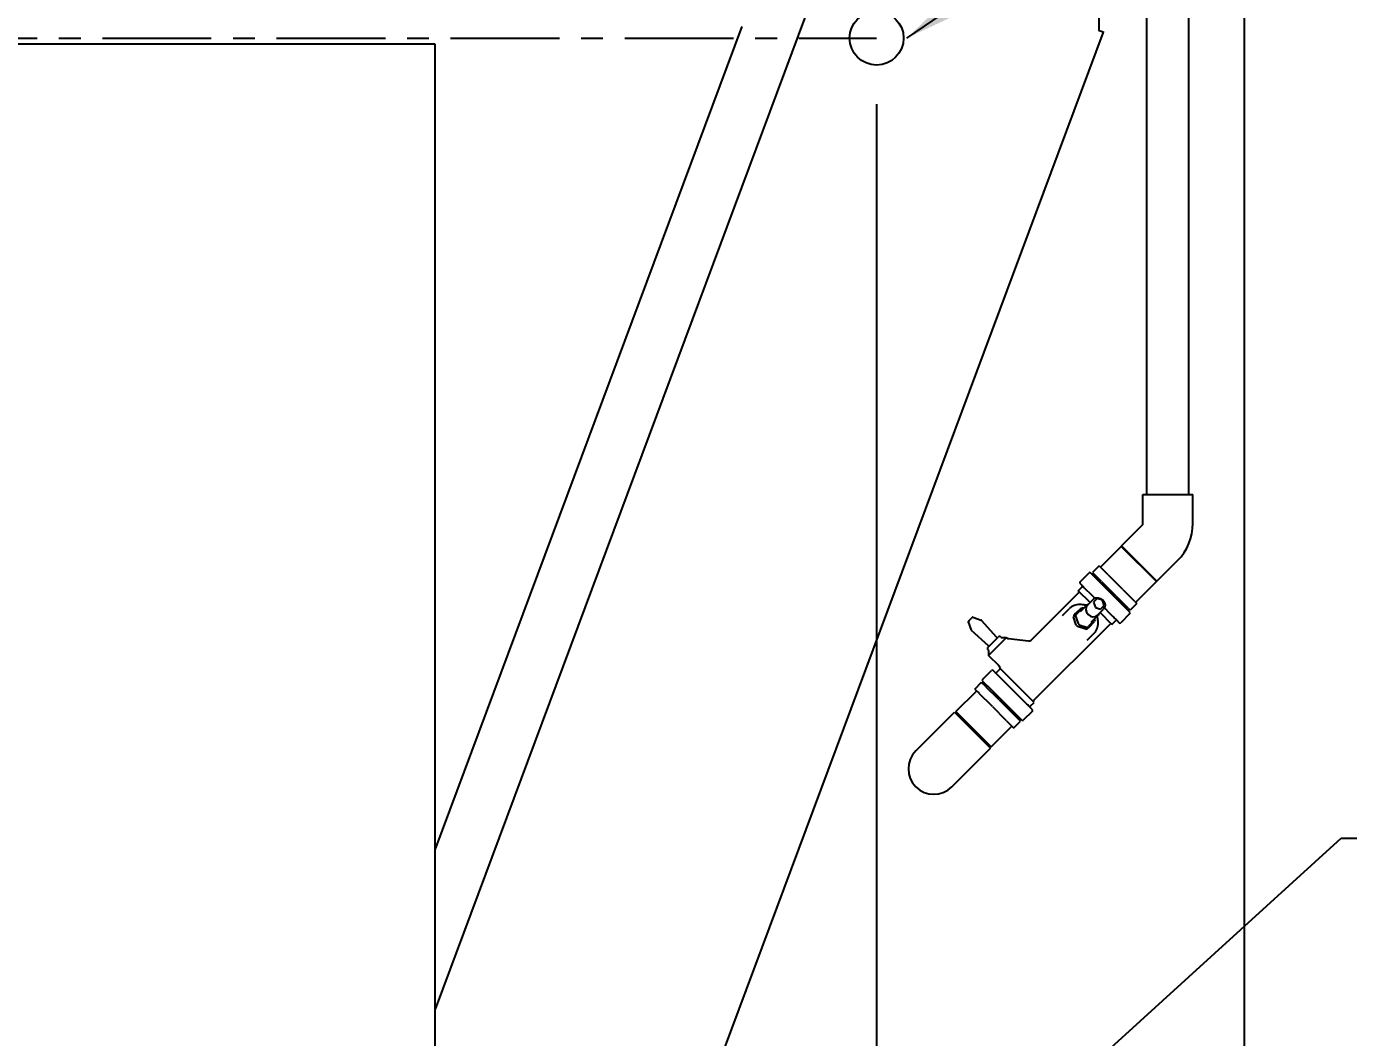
# Model space of a CAD drawing. Header units: millimetres. Extents: x 16200 to 32328, y 19251 to 29476.
# Drawn here: x 16295.3 to 16347.4, y 19545.7 to 19585.5 of the extents above; entities that cross this region are included whole.
import ezdxf

# ---------------------------------------------------------------- set-up
doc = ezdxf.new("R2010")
doc.units = ezdxf.units.MM
doc.header["$LTSCALE"] = 5
doc.linetypes.add('CENTER', pattern=[50.8, 31.75, -6.35, 6.35, -6.35])
for name, color, linetype in [('COILCONN-CO2-CONTROL-COPPER', 7, 'Continuous'), ('CONDENSER-CO2-CONTROL', 7, 'Continuous'), ('RECIRCULATION-CONTROL', 3, 'Continuous'), ('UNIT', 6, 'Continuous')]:
    doc.layers.add(name, color=color, linetype=linetype)
doc.styles.add('SUBMITTAL', font='romans.shx', dxfattribs={"width": 0.75})
doc.dimstyles.new('SUBMITTAL', dxfattribs={"dimtxt": 0.09375, "dimasz": 0.09375, "dimexe": 0.03125, "dimexo": 0.0625, "dimgap": 0.0625, "dimtad": 0, "dimdec": 4, "dimzin": 4, "dimdsep": 46, "dimlunit": 4, "dimtxsty": 'SUBMITTAL', "dimcen": 0.09375, "dimclre": 6, "dimadec": 0, "dimazin": 0, "dimtfac": 1, "dimtdec": 0, "dimtofl": 0, "dimtmove": 0, "dimatfit": 3, "dimfxl": 0, "dimfrac": 2, "dimtolj": 1, "dimtzin": 4, "dimarcsym": 0})

# ---------------------------------------------------------------- blocks, each defined once
blk = doc.blocks.new('*D62')
at = {"layer": 'CONDENSER-CO2-CONTROL', "color": 6, "lineweight": -2}
for p, q in [((16328.822, 19582.442), (16328.822, 19493.943)), ((16343.323, 19516.222), (16343.323, 19493.943))]:
    blk.add_line(p, q, dxfattribs=at)
at = {"layer": 'CONDENSER-CO2-CONTROL', "color": 3, "lineweight": -2}
for p, q in [((16333.372, 19496.543), (16338.773, 19496.543)), ((16343.323, 19496.543), (16347.873, 19496.543))]:
    blk.add_line(p, q, dxfattribs=at)
at = {"layer": 'CONDENSER-CO2-CONTROL', "color": 3}
for points in [[(16333.372, 19497.301), (16333.372, 19495.785), (16328.822, 19496.543)], [(16338.773, 19497.301), (16338.773, 19495.785), (16343.323, 19496.543)]]:
    blk.add_solid(points, dxfattribs=at)
at = {"layer": 'CONDENSER-CO2-CONTROL', "color": 3, "insert": (16363.31, 19496.543), "char_height": 4.55, "attachment_point": 5, "style": 'SUBMITTAL'}
blk.add_mtext('\\A1;1\'-2 1/2"', dxfattribs=at)

msp = doc.modelspace()

# ---------------------------------------------------------------- linework, layer by layer
at = {"layer": 'CONDENSER-CO2-CONTROL', "linetype": 'CENTER', "ltscale": 0.027}
msp.add_line((16264.0358, 19585.0424), (16328.8224, 19585.0424), dxfattribs=at)
at = {"layer": 'CONDENSER-CO2-CONTROL'}
msp.add_circle((16328.8224, 19585.0424), 1.0625, dxfattribs=at)
at = {"layer": 'RECIRCULATION-CONTROL'}
for p, q in [((16339.4697, 19567.0617), (16339.4697, 19588.6552)), ((16341.1297, 19567.0617), (16341.1297, 19588.6552)), ((16339.3153, 19567.0617), (16341.2841, 19567.0617)), ((16339.3153, 19565.9164), (16339.3153, 19567.0617)), ((16341.2841, 19565.9164), (16341.2841, 19567.0617)), ((16338.4767, 19565.037), (16339.2865, 19565.8468)), ((16338.4767, 19565.037), (16339.8688, 19563.6449)), ((16338.4579, 19565.012), (16337.6433, 19564.1974)), ((16338.4579, 19565.012), (16339.8438, 19563.6261)), ((16337.2425, 19563.9794), (16337.1965, 19563.9698)), ((16337.6347, 19563.5873), (16337.2425, 19563.9794)), ((16337.5934, 19564.2473), (16337.3282, 19563.9821)), ((16337.3282, 19563.9821), (16337.3424, 19563.968)), ((16337.5934, 19564.2473), (16337.6075, 19564.2332)), ((16337.9477, 19563.893), (16337.6075, 19564.2332)), ((16339.8688, 19563.6449), (16340.6786, 19564.4547)), ((16336.8346, 19563.6079), (16336.825, 19563.5619)), ((16336.825, 19563.5619), (16336.9583, 19563.4285)), ((16336.8346, 19563.6079), (16337.1965, 19563.9698)), ((16337.6825, 19563.6279), (16337.3424, 19563.968)), ((16337.4428, 19563.7821), (16337.4523, 19563.7922)), ((16337.4436, 19563.7784), (16337.4428, 19563.7816)), ((16337.4528, 19563.7923), (16337.4634, 19563.7894)), ((16337.463, 19563.7895), (16337.4842, 19563.8262)), ((16338.4191, 19562.8029), (16337.6347, 19563.5873)), ((16337.6825, 19563.6279), (16337.7253, 19563.5851)), ((16338.264, 19563.0463), (16337.7253, 19563.5851)), ((16337.9477, 19563.893), (16337.9904, 19563.8503)), ((16338.5292, 19563.3115), (16337.9904, 19563.8503)), ((16339.8438, 19563.6261), (16339.0292, 19562.8115)), ((16334.908, 19561.3137), (16336.786, 19563.1916)), ((16336.7696, 19563.2636), (16336.9186, 19563.4126)), ((16337.2377, 19562.7956), (16336.7696, 19563.2636)), ((16337.0838, 19563.3031), (16337.2171, 19563.1697)), ((16337.2171, 19563.1697), (16337.4207, 19562.9661)), ((16337.5102, 19562.9568), (16337.371, 19562.8176)), ((16337.719, 19562.8872), (16337.5102, 19562.9568)), ((16338.264, 19563.0463), (16338.3108, 19562.9996)), ((16338.7325, 19562.5778), (16338.3108, 19562.9996)), ((16338.5292, 19563.3115), (16338.5759, 19563.2648)), ((16338.9977, 19562.843), (16338.5759, 19563.2648)), ((16336.1452, 19562.2857), (16336.4117, 19562.5521)), ((16336.8803, 19562.5788), (16336.6633, 19562.3619)), ((16336.6949, 19562.3378), (16336.9322, 19562.5751)), ((16336.856, 19562.4418), (16337.1084, 19562.6942)), ((16336.8803, 19562.5788), (16336.9406, 19562.5909)), ((16336.9406, 19562.5909), (16336.9322, 19562.5751)), ((16336.989, 19562.5747), (16336.9406, 19562.5909)), ((16337.1344, 19562.6924), (16337.371, 19562.929)), ((16337.371, 19562.8176), (16337.4406, 19562.6088)), ((16337.4406, 19562.6088), (16337.6494, 19562.5392)), ((16337.5242, 19562.3026), (16337.7608, 19562.5392)), ((16337.6494, 19562.5392), (16337.7886, 19562.6784)), ((16337.7886, 19562.6784), (16337.719, 19562.8872)), ((16337.7979, 19562.5889), (16338.0015, 19562.3853)), ((16338.8112, 19562.4107), (16338.4191, 19562.8029)), ((16338.602, 19562.62), (16338.6401, 19562.6421)), ((16338.6451, 19562.6407), (16338.6397, 19562.6422)), ((16338.6456, 19562.6408), (16338.6557, 19562.6503)), ((16338.6555, 19562.651), (16338.658, 19562.6524)), ((16338.6557, 19562.6511), (16338.6558, 19562.6508)), ((16338.7325, 19562.5778), (16338.7559, 19562.5545)), ((16338.8136, 19562.4968), (16338.7559, 19562.5545)), ((16338.8016, 19562.3647), (16338.8112, 19562.4107)), ((16338.8136, 19562.4968), (16338.8139, 19562.4964)), ((16339.0791, 19562.7616), (16338.8139, 19562.4964)), ((16338.9977, 19562.843), (16339.021, 19562.8197)), ((16339.0787, 19562.762), (16339.021, 19562.8197)), ((16339.0787, 19562.762), (16339.0791, 19562.7616)), ((16332.4321, 19562.0384), (16332.553, 19561.7062)), ((16332.4367, 19562.0591), (16332.437, 19562.0594)), ((16332.4624, 19562.0848), (16332.437, 19562.0594)), ((16332.4724, 19562.094), (16332.5538, 19562.1754)), ((16332.5538, 19562.1754), (16332.5608, 19562.1824)), ((16332.5954, 19562.2178), (16332.57, 19562.1924)), ((16332.5954, 19562.2178), (16332.5957, 19562.2181)), ((16332.6164, 19562.2227), (16332.9486, 19562.1018)), ((16333.5628, 19561.423), (16332.9565, 19562.0965)), ((16335.0085, 19558.9392), (16338.0234, 19561.9542)), ((16336.5937, 19562.2923), (16336.5817, 19562.232)), ((16336.6902, 19561.9066), (16336.5817, 19562.232)), ((16336.6633, 19562.3619), (16336.5937, 19562.2923)), ((16336.6513, 19562.3016), (16336.6633, 19562.3619)), ((16336.6949, 19562.3378), (16336.6513, 19562.3016)), ((16336.6513, 19562.3016), (16336.7598, 19561.9762)), ((16336.6902, 19561.9066), (16336.7384, 19561.8584)), ((16336.808, 19561.928), (16336.7598, 19561.9762)), ((16336.808, 19561.928), (16337.1334, 19561.8195)), ((16337.4069, 19562.1004), (16337.1696, 19561.8631)), ((16337.1937, 19561.8315), (16337.4106, 19562.0485)), ((16337.2736, 19562.0242), (16337.526, 19562.2766)), ((16337.4227, 19562.1088), (16337.4065, 19562.1571)), ((16337.4069, 19562.1004), (16337.4227, 19562.1088)), ((16337.4227, 19562.1088), (16337.4106, 19562.0485)), ((16338.0955, 19561.9378), (16337.6274, 19562.4059)), ((16338.0015, 19562.3853), (16338.1349, 19562.252)), ((16338.0955, 19561.9378), (16338.2444, 19562.0868)), ((16338.2603, 19562.1265), (16338.3937, 19561.9932)), ((16338.3937, 19561.9932), (16338.4397, 19562.0028)), ((16338.8016, 19562.3647), (16338.4397, 19562.0028)), ((16333.2318, 19561.092), (16332.5583, 19561.6984)), ((16333.2153, 19561.0462), (16333.6086, 19561.4395)), ((16333.9421, 19561.4194), (16333.2354, 19560.7127)), ((16333.72, 19561.4395), (16333.7342, 19561.4252)), ((16333.7482, 19561.4194), (16333.9421, 19561.4194)), ((16333.9446, 19561.4173), (16333.9853, 19561.3766)), ((16333.9773, 19561.3776), (16333.9709, 19561.3783)), ((16334.024, 19561.3721), (16333.9773, 19561.3776)), ((16334.8118, 19561.2798), (16334.024, 19561.3721)), ((16337.0638, 19561.7499), (16336.7384, 19561.8584)), ((16337.0638, 19561.7499), (16337.1241, 19561.7619)), ((16337.1175, 19561.3134), (16337.3839, 19561.5798)), ((16337.1241, 19561.7619), (16337.1937, 19561.8315)), ((16337.1334, 19561.8195), (16337.1696, 19561.8631)), ((16337.1937, 19561.8315), (16337.1334, 19561.8195)), ((16333.2153, 19560.9348), (16333.2296, 19560.9206)), ((16333.2354, 19560.9066), (16333.2354, 19560.7127)), ((16333.2375, 19560.7102), (16333.6318, 19560.3159)), ((16332.9928, 19559.7662), (16333.3547, 19560.1281)), ((16333.4008, 19560.1377), (16333.3547, 19560.1281)), ((16333.5342, 19560.0043), (16333.4008, 19560.1377)), ((16334.7107, 19558.8278), (16333.5342, 19560.0043)), ((16333.5501, 19560.0441), (16333.6894, 19560.1834)), ((16335.0248, 19558.8672), (16333.7032, 19560.1889)), ((16331.9506, 19558.5048), (16332.7652, 19559.3193)), ((16332.6925, 19559.3921), (16332.9577, 19559.6572)), ((16332.6947, 19559.3899), (16332.6925, 19559.3921)), ((16332.6947, 19559.3899), (16332.8357, 19559.2488)), ((16332.9599, 19559.655), (16332.9577, 19559.6572)), ((16332.9599, 19559.655), (16333.1009, 19559.514)), ((16332.9928, 19559.7662), (16332.9832, 19559.7201)), ((16332.9832, 19559.7201), (16333.3754, 19559.3279)), ((16333.1306, 19559.4843), (16333.1009, 19559.514)), ((16333.1306, 19559.4843), (16333.6003, 19559.0146)), ((16333.1716, 19559.4987), (16333.1365, 19559.4784)), ((16333.1789, 19559.5184), (16333.1688, 19559.5089)), ((16333.1714, 19559.4986), (16333.1688, 19559.5083)), ((16333.1795, 19559.5184), (16333.1869, 19559.5164)), ((16333.3754, 19559.3279), (16334.1597, 19558.5436)), ((16332.8654, 19559.2191), (16332.8357, 19559.2488)), ((16332.8654, 19559.2191), (16333.3351, 19558.7495)), ((16333.6486, 19558.9663), (16333.6003, 19559.0146)), ((16333.6486, 19558.9663), (16334.1718, 19558.4432)), ((16334.8759, 19558.7183), (16335.0248, 19558.8672)), ((16331.1454, 19557.7278), (16331.8923, 19558.4747)), ((16331.8923, 19558.4747), (16333.3065, 19557.0605)), ((16333.3366, 19557.1188), (16331.9506, 19558.5048)), ((16333.3834, 19558.7012), (16333.3351, 19558.7495)), ((16333.3834, 19558.7012), (16333.9066, 19558.178)), ((16334.1597, 19558.5436), (16334.5519, 19558.1514)), ((16334.1718, 19558.4432), (16334.4806, 19558.1343)), ((16334.3104, 19558.3053), (16334.3102, 19558.3053)), ((16334.3106, 19558.3052), (16334.3103, 19558.3047)), ((16334.3204, 19558.3154), (16334.3109, 19558.3053)), ((16334.3426, 19558.3607), (16334.3192, 19558.3201)), ((16334.3193, 19558.3203), (16334.3204, 19558.316)), ((16334.9599, 19558.5229), (16334.598, 19558.161)), ((16334.9695, 19558.569), (16334.8361, 19558.7023)), ((16334.9599, 19558.5229), (16334.9695, 19558.569)), ((16331.1454, 19557.7278), (16330.3676, 19556.95)), ((16333.3366, 19557.1188), (16334.1512, 19557.9334)), ((16333.9452, 19558.1394), (16333.9066, 19558.178)), ((16333.9452, 19558.1394), (16334.2154, 19557.8692)), ((16334.2239, 19557.8607), (16334.2154, 19557.8692)), ((16334.2239, 19557.8607), (16334.489, 19558.1259)), ((16334.489, 19558.1259), (16334.4806, 19558.1343)), ((16334.5519, 19558.1514), (16334.598, 19558.161)), ((16332.5596, 19556.3136), (16333.3065, 19557.0605)), ((16331.7818, 19555.5358), (16332.5596, 19556.3136))]:
    msp.add_line(p, q, dxfattribs=at)
for centre, radius, start, end in [((16339.2169, 19565.9164), 0.0984, 315, 0), ((16339.2169, 19565.9164), 2.0672, 315, 0), ((16336.8907, 19563.4404), 0.0394, 315, 45), ((16336.7581, 19563.2194), 0.0394, 315, 45), ((16332.4506, 19562.0452), 0.0197, 135, 200), ((16332.6096, 19562.2042), 0.0197, 70, 135), ((16332.9418, 19562.0833), 0.0197, 42, 70), ((16338.0513, 19561.9263), 0.0394, 45, 135), ((16338.2722, 19562.0589), 0.0394, 45, 135), ((16332.5715, 19561.713), 0.0197, 200, 228), ((16333.5775, 19561.4362), 0.0197, 222, 315), ((16333.6643, 19561.3838), 0.0787, 45, 135), ((16333.7482, 19561.4391), 0.0197, 225, 270), ((16333.9306, 19561.4034), 0.0197, 45, 54.36055), ((16333.271, 19560.9905), 0.0787, 135, 225), ((16333.2157, 19560.9066), 0.0197, 0, 45), ((16333.2186, 19561.0773), 0.0197, 315, 48), ((16334.8245, 19561.3972), 0.1181, 263.31577, 315), ((16333.2514, 19560.7242), 0.0197, 215.63945, 225), ((16333.5222, 19560.0719), 0.0394, 225, 315), ((16333.4926, 19560.1767), 0.1969, 1.96069, 45), ((16335.0363, 19558.9114), 0.0394, 135, 225), ((16334.9037, 19558.6904), 0.0394, 135, 225), ((16331.0747, 19556.2429), 1, 135, 315)]:
    msp.add_arc(centre, radius, start, end, dxfattribs=at)
at = {"layer": 'RECIRCULATION-CONTROL', "extrusion": (0, 0, -1)}
msp.add_ellipse((16337.5659, 19562.7341), major_axis=(0.1949, -0.1949), ratio=0.8660254, start_param=3.1415927, end_param=6.2831853, dxfattribs=at)
at = {"layer": 'RECIRCULATION-CONTROL'}
for centre, major_axis, ratio, start_param, end_param in [((16337.3293, 19562.4975), (0.1949, -0.1949), 0.8660254, 3.1415927, 6.2831853), ((16332.4763, 19562.0709), (0.0538, 0.0538), 0.258819, 1.3915891, 1.5707963), ((16332.5839, 19562.1785), (-0.0538, -0.0538), 0.258819, 4.712389, 4.8915962)]:
    msp.add_ellipse(centre, major_axis=major_axis, ratio=ratio, start_param=start_param, end_param=end_param, dxfattribs=at)
for points, knots in [([(16336.9583, 19563.4285), (16336.9792, 19563.4076), (16336.9976, 19563.3843), (16337.0394, 19563.3425), (16337.0629, 19563.324), (16337.0838, 19563.3031)], [-1.91702663, -1.91702663, -1.91702663, -1.91702663, -1.46646968, -1.46646968, -1.01591274, -1.01591274, -1.01591274, -1.01591274]), ([(16336.9457, 19562.7119), (16336.9075, 19562.7186), (16336.8688, 19562.7219), (16336.7915, 19562.7217), (16336.7528, 19562.7181), (16336.677, 19562.7037), (16336.6397, 19562.6929), (16336.5681, 19562.6642), (16336.5336, 19562.6463), (16336.4691, 19562.6039), (16336.439, 19562.5794), (16336.4117, 19562.5521)], [5.39500507, 5.39500507, 5.39500507, 5.39500507, 5.57264112, 5.57264112, 5.75027716, 5.75027716, 5.92791321, 5.92791321, 6.10554926, 6.10554926, 6.28318531, 6.28318531, 6.28318531, 6.28318531]), ([(16337.106, 19562.6918), (16337.1018, 19562.6922), (16337.0976, 19562.6927), (16337.0802, 19562.6944), (16337.0672, 19562.6957), (16337.0418, 19562.6985), (16337.0294, 19562.6999), (16337.0049, 19562.703), (16336.9929, 19562.7046), (16336.9691, 19562.708), (16336.9573, 19562.7099), (16336.9457, 19562.7119)], [1.54910742, 1.54910742, 1.54910742, 1.54910742, 1.58342825, 1.58342825, 1.69319425, 1.69319425, 1.80296025, 1.80296025, 1.91272626, 1.91272626, 2.02249226, 2.02249226, 2.02249226, 2.02249226]), ([(16337.1084, 19562.6942), (16337.1278, 19562.7136), (16337.1506, 19562.7294), (16337.1799, 19562.743), (16337.1843, 19562.7449), (16337.1887, 19562.7466)], [6.28318531, 6.28318531, 6.28318531, 6.28318531, 6.59047475, 6.59047475, 6.6433499, 6.6433499, 6.6433499, 6.6433499]), ([(16337.3839, 19561.5798), (16337.4112, 19561.6071), (16337.4357, 19561.6373), (16337.4781, 19561.7018), (16337.496, 19561.7362), (16337.5247, 19561.8079), (16337.5355, 19561.8452), (16337.5499, 19561.921), (16337.5535, 19561.9597), (16337.5537, 19562.037), (16337.5504, 19562.0757), (16337.5437, 19562.1139)], [3.14159265, 3.14159265, 3.14159265, 3.14159265, 3.3192287, 3.3192287, 3.49686475, 3.49686475, 3.6745008, 3.6745008, 3.85213684, 3.85213684, 4.02977289, 4.02977289, 4.02977289, 4.02977289]), ([(16337.5437, 19562.1139), (16337.5417, 19562.1255), (16337.5399, 19562.1372), (16337.5364, 19562.161), (16337.5348, 19562.1731), (16337.5317, 19562.1976), (16337.5303, 19562.21), (16337.5276, 19562.2354), (16337.5262, 19562.2484), (16337.5245, 19562.2658), (16337.524, 19562.27), (16337.5236, 19562.2742)], [0, 0, 0, 0, 0.10976465, 0.10976465, 0.2195293, 0.2195293, 0.32929395, 0.32929395, 0.43905859, 0.43905859, 0.47333536, 0.47333536, 0.47333536, 0.47333536]), ([(16337.5784, 19562.3569), (16337.5749, 19562.348), (16337.5709, 19562.3393), (16337.5556, 19562.3109), (16337.542, 19562.2926), (16337.526, 19562.2766)], [9.06461337, 9.06461337, 9.06461337, 9.06461337, 9.17102462, 9.17102462, 9.42477796, 9.42477796, 9.42477796, 9.42477796]), ([(16338.1349, 19562.252), (16338.1558, 19562.2311), (16338.1743, 19562.2076), (16338.2161, 19562.1658), (16338.2394, 19562.1474), (16338.2603, 19562.1265)], [-1.91702663, -1.91702663, -1.91702663, -1.91702663, -1.46646968, -1.46646968, -1.01591274, -1.01591274, -1.01591274, -1.01591274]), ([(16333.9891, 19561.3744), (16333.9891, 19561.3744), (16333.9891, 19561.3744), (16333.9863, 19561.3756), (16333.9834, 19561.3765), (16333.9804, 19561.3771)], [-0.024559033, -0.024559033, -0.024559033, -0.024559033, -0.024419735, -0.024419735, 0, 0, 0, 0]), ([(16333.7032, 19560.1889), (16333.6954, 19560.1858), (16333.6908, 19560.1839), (16333.6895, 19560.1834), (16333.6894, 19560.1834), (16333.6894, 19560.1834)], [0, 0, 0, 0, 0.23298833, 0.23298833, 0.27072593, 0.27072593, 0.27072593, 0.27072593]), ([(16334.8361, 19558.7023), (16334.8152, 19558.7233), (16334.7968, 19558.7465), (16334.755, 19558.7883), (16334.7316, 19558.8069), (16334.7107, 19558.8278)], [1.01591274, 1.01591274, 1.01591274, 1.01591274, 1.46646968, 1.46646968, 1.91702663, 1.91702663, 1.91702663, 1.91702663])]:
    msp.add_open_spline(points, degree=3, knots=knots, dxfattribs=at)
for points in [[(16332.4724, 19562.094), (16332.4723, 19562.0941), (16332.4723, 19562.0941), (16332.4722, 19562.0942)], [(16332.5606, 19562.1826), (16332.5607, 19562.1825), (16332.5607, 19562.1825), (16332.5608, 19562.1824)], [(16333.9773, 19561.3776), (16333.9783, 19561.3774), (16333.9794, 19561.3773), (16333.9804, 19561.3771)], [(16334.3102, 19558.3053), (16334.3099, 19558.3054), (16334.3095, 19558.3056), (16334.3089, 19558.306)], [(16334.3089, 19558.306), (16334.31, 19558.3053), (16334.3107, 19558.3051), (16334.3109, 19558.3053)]]:
    msp.add_open_spline(points, degree=3, dxfattribs=at)
at = {"layer": 'UNIT'}
for p, q in [((16343.3226, 19518.8224), (16343.3226, 19593.1954)), ((16327.3917, 19589.5837), (16311.4291, 19546.7728)), ((16337.5817, 19589.5839), (16337.5818, 19585.3743)), ((16311.4291, 19553.0546), (16323.5287, 19585.5013)), ((16337.5818, 19585.3743), (16337.5692, 19585.3406)), ((16337.5692, 19585.3406), (16337.5703, 19585.3402)), ((16337.7693, 19585.266), (16337.5703, 19585.3402)), ((16313.295, 19519.6655), (16337.7567, 19585.2707)), ((16311.4291, 19584.8056), (16281.4291, 19584.8056)), ((16311.4291, 19542.8056), (16311.4291, 19584.8056))]:
    msp.add_line(p, q, dxfattribs=at)

# ---------------------------------------------------------------- dimensions: what is measured, and where the dimension line sits
at = {"layer": 'CONDENSER-CO2-CONTROL', "color": 3}
dim = msp.add_linear_dim(base=(16343.3226, 19496.5429), p1=(16328.8224, 19585.0424), p2=(16343.3226, 19518.8224), angle=180, dimstyle='SUBMITTAL', override={"dimscale": 65, "dimtxt": 0.07, "dimasz": 0.07, "dimexe": 0.04, "dimexo": 0.04, "dimgap": 0.03125, "dimdec": 3, "dimzin": 3, "dimclrd": 3, "dimclrt": 3, "dimtdec": 3, "dimtix": 1}, dxfattribs=at)
dim.commit()
dim.dimension.update_dxf_attribs({"geometry": '*D62', "text_midpoint": (16363.3101, 19496.5429), "dimtype": 160})

# ---------------------------------------------------------------- leaders
at = {"layer": 'COILCONN-CO2-CONTROL-COPPER', "annotation_type": 0, "has_hookline": 1, "hookline_direction": 0, "text_width": 51.5125}
for points in [[(16330.0099, 19585.0424), (16347.1223, 19596.7615), (16351.1949, 19596.7615)], [(16311.8202, 19521.3829), (16347.1223, 19553.5162), (16351.1949, 19553.5162)]]:
    msp.add_leader(points, dimstyle='SUBMITTAL', override={"dimscale": 58.18, "dimasz": 0.07, "dimgap": 0.03, "dimcen": 4.055284, "dimarcsym": 1}, dxfattribs=at)

doc.saveas('drawing.dxf')
